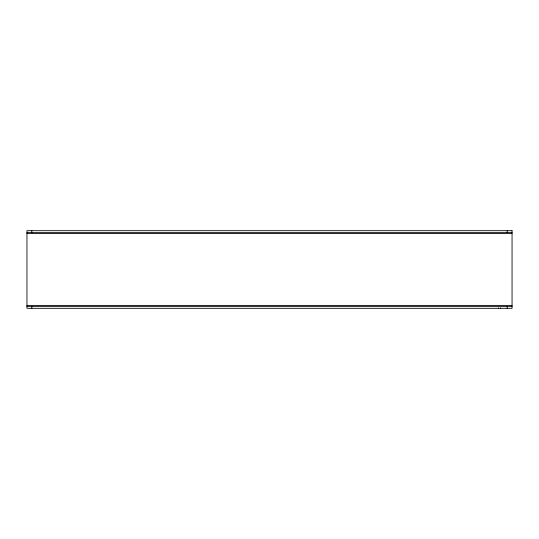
<?xml version="1.0" encoding="UTF-8"?>
<svg xmlns="http://www.w3.org/2000/svg" width="539" height="539" viewBox="0 0 539 539"><rect width="100%" height="100%" fill="white"/><g stroke="black" fill="none" stroke-linecap="round" stroke-linejoin="round"><path stroke-width="0.81" d="M26.95 232.632L512.05 232.632M26.95 233.603L512.05 233.603M26.95 305.397L512.05 305.397M26.95 306.368L512.05 306.368M507.199 230.692L507.199 232.632M507.199 306.368L507.199 308.308M500.536 307.823L500.536 308.308M498.427 307.823L498.427 308.308M31.801 230.692L31.801 232.632M31.801 306.368L31.801 308.308M512.05 230.692L26.95 230.692L26.95 308.308L512.05 308.308L512.05 230.692"/></g></svg>
